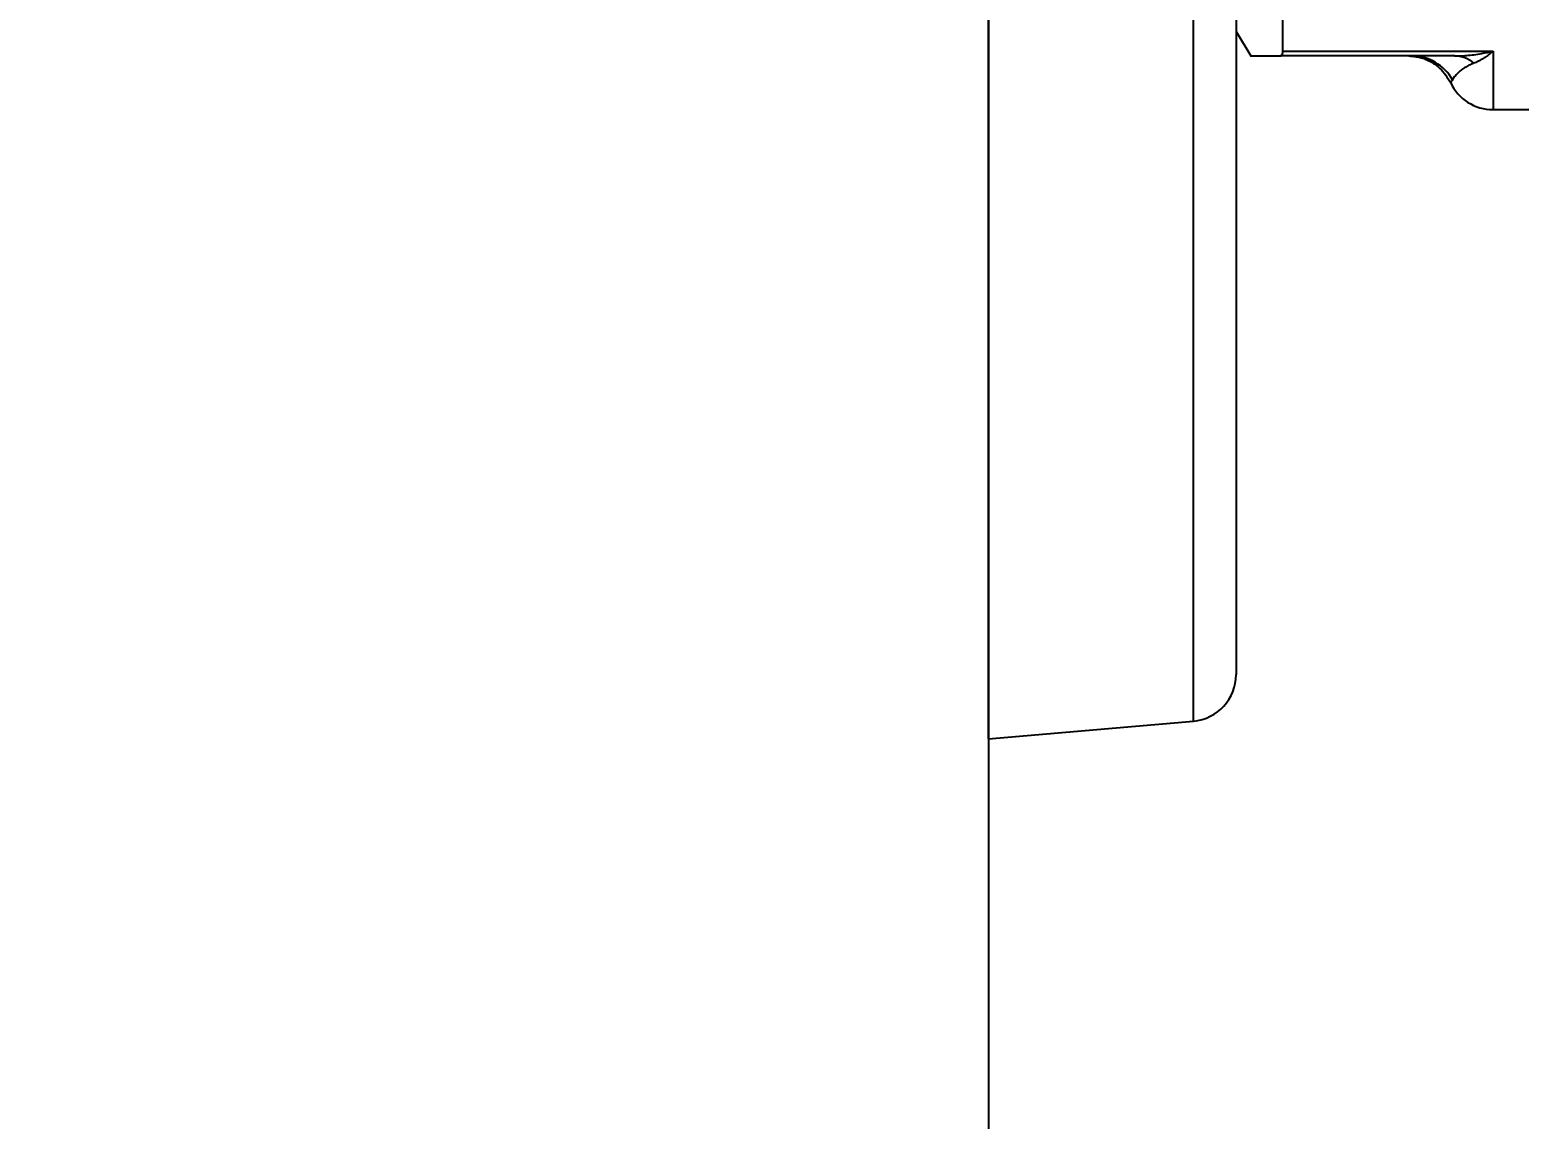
# Model space of a CAD drawing. Extents: x 2670 to 5532, y 31 to 2464.
# Drawn here: x 2876.11 to 2908, y 399.95 to 423.27 of the extents above; entities that cross this region are included whole.
import ezdxf

# ---------------------------------------------------------------- set-up
doc = ezdxf.new("R2010")
doc.units = 0
doc.header["$LTSCALE"] = 20
doc.header["$MEASUREMENT"] = 0
doc.layers.get('0').update_dxf_attribs({"linetype": 'CONTINUOUS'})
doc.layers.get('DEFPOINTS').update_dxf_attribs({"linetype": 'CONTINUOUS'})
doc.layers.add('4', color=4, linetype='CONTINUOUS')
doc.layers.add('6', color=6, linetype='CONTINUOUS')
doc.styles.get("Standard").update_dxf_attribs({"font": 'NanumGothic.ttf'})
doc.dimstyles.get("Standard").update_dxf_attribs({"dimtxt": 2.7, "dimasz": 2.5, "dimexe": 1.5, "dimexo": 1.5, "dimgap": 1.5, "dimtad": 1, "dimdec": 0, "dimlfac": 10, "dimzin": 0, "dimdsep": 46, "dimtxsty": 'Standard', "dimcen": 0, "dimclrt": 2, "dimadec": 0, "dimazin": 0, "dimtfac": 1, "dimtdec": 0, "dimtmove": 0, "dimatfit": 3, "dimfxl": 0, "dimtolj": 1, "dimtzin": 0, "dimarcsym": 0})

# ---------------------------------------------------------------- blocks, each defined once
blk = doc.blocks.new('*D35')
at = {"color": 3, "lineweight": -2}
for p, q in [((2884.322, 433.687), (2844.283, 433.687)), ((2850.283, 409.687), (2850.283, 383.807)), ((2850.283, 307.687), (2850.283, 333.747)), ((2893.982, 283.687), (2844.283, 283.687))]:
    blk.add_line(p, q, dxfattribs=at)
at = {"color": 3}
for points in [[(2846.283, 409.687), (2854.283, 409.687), (2850.283, 433.687)], [(2846.283, 307.687), (2854.283, 307.687), (2850.283, 283.687)]]:
    blk.add_solid(points, dxfattribs=at)
at = {"layer": 'DEFPOINTS', "color": 0}
for p in [(2850.283, 433.687), (2886.122, 433.687), (2895.782, 283.687)]:
    blk.add_point(p, dxfattribs=at)
at = {"color": 2, "insert": (2850.283, 358.777), "char_height": 24, "attachment_point": 5}
blk.add_mtext('\\A1;150', dxfattribs=at)
blk = doc.blocks.new('*D26')
at = {"color": 3, "lineweight": -2}
for p, q in [((2994.838, 753.935), (2779.894, 753.935)), ((2785.894, 729.935), (2785.894, 543.79)), ((2785.894, 307.687), (2785.894, 493.832)), ((2894.84, 283.687), (2779.894, 283.687))]:
    blk.add_line(p, q, dxfattribs=at)
at = {"color": 3}
for points in [[(2781.894, 729.935), (2789.894, 729.935), (2785.894, 753.935)], [(2781.894, 307.687), (2789.894, 307.687), (2785.894, 283.687)]]:
    blk.add_solid(points, dxfattribs=at)
at = {"layer": 'DEFPOINTS', "color": 0}
for p in [(2996.638, 753.935), (2785.894, 283.687), (2896.64, 283.687)]:
    blk.add_point(p, dxfattribs=at)
at = {"color": 2, "insert": (2785.894, 518.811), "char_height": 24, "attachment_point": 5}
blk.add_mtext('\\A1;470', dxfattribs=at)
blk = doc.blocks.new('*D30')
at = {"color": 3, "linetype": 'ByBlock', "lineweight": -2}
for p, q in [((3605.371, 707.347), (3605.371, 30.904)), ((2895.782, 282.187), (2895.782, 30.904)), ((2915.782, 35.904), (3585.371, 35.904))]:
    blk.add_line(p, q, dxfattribs=at)
at = {"color": 3}
for points in [[(2915.782, 39.238), (2915.782, 32.571), (2895.782, 35.904)], [(3585.371, 39.238), (3585.371, 32.571), (3605.371, 35.904)]]:
    blk.add_solid(points, dxfattribs=at)
at = {"layer": 'DEFPOINTS', "color": 0}
for p in [(3605.371, 708.847), (2895.782, 283.687), (3605.371, 35.904)]:
    blk.add_point(p, dxfattribs=at)
at = {"color": 2, "insert": (3244.56, 59.424), "char_height": 25, "attachment_point": 5}
blk.add_mtext('\\A1;710', dxfattribs=at)

msp = doc.modelspace()

# ---------------------------------------------------------------- linework, layer by layer
at = {"layer": '4'}
for p, q in [((2896.64, 408.087), (2896.64, 433.687)), ((2901.028, 408.471), (2901.028, 433.687)), ((2901.94, 433.687), (2901.94, 409.467)), ((2902.94, 422.815), (2902.94, 423.602)), ((2901.94, 423.237), (2902.254, 422.712)), ((2902.94, 422.815), (2907.44, 422.815)), ((2907.44, 422.815), (2907.44, 421.562)), ((2906.619, 422.712), (2902.884, 422.712)), ((2907.44, 421.562), (2945.565, 421.562)), ((2896.64, 408.087), (2901.028, 408.471))]:
    msp.add_line(p, q, dxfattribs=at)
for centre, radius, start, end in [((2905.701, 421.716), 0.996, 29.0815, 89.9592), ((2906.61, 422.071), 0.641, 49.0471, 89.1648), ((2907.44, 422.562), 1, 204.9932, 270), ((2900.94, 409.467), 1, 275, 0)]:
    msp.add_arc(centre, radius, start, end, dxfattribs=at)
for points, knots in [([(2902.884, 422.712), (2902.891, 422.713), (2902.905, 422.714), (2902.921, 422.727), (2902.932, 422.748), (2902.939, 422.776), (2902.94, 422.802), (2902.94, 422.815)], [0, 0, 0, 0, 0.204153, 0.404462, 0.602677, 0.800592, 1, 1, 1, 1]), ([(2906.619, 422.712), (2906.66, 422.712), (2906.746, 422.713), (2906.883, 422.722), (2907.035, 422.739), (2907.222, 422.767), (2907.36, 422.797), (2907.44, 422.815)], [0, 0, 0, 0, 0.151767, 0.318372, 0.499827, 0.70736, 1, 1, 1, 1]), ([(2907.44, 422.815), (2907.41, 422.789), (2907.353, 422.74), (2907.272, 422.682), (2907.199, 422.635), (2907.135, 422.6), (2907.079, 422.574), (2907.045, 422.561), (2907.03, 422.555)], [0, 0, 0, 0, 0.216722, 0.413443, 0.590118, 0.746746, 0.883356, 1, 1, 1, 1]), ([(2902.254, 422.712), (2902.254, 422.712), (2902.23, 422.712), (2902.317, 422.712), (2902.516, 422.712), (2902.761, 422.712), (2902.884, 422.712)], [0, 0, 0, 0, 0.002093, 0.333882, 0.665589, 1, 1, 1, 1]), ([(2905.638, 422.712), (2905.643, 422.712), (2905.656, 422.712), (2905.709, 422.709), (2905.797, 422.698), (2905.902, 422.675), (2906.011, 422.637), (2906.152, 422.568), (2906.355, 422.425), (2906.464, 422.248), (2906.532, 422.138)], [0, 0, 0, 0, 0.081419, 0.199667, 0.294203, 0.378929, 0.463308, 0.550079, 0.720165, 1, 1, 1, 1]), ([(2907.03, 422.555), (2907.011, 422.548), (2906.972, 422.534), (2906.922, 422.511), (2906.875, 422.487), (2906.832, 422.462), (2906.792, 422.435), (2906.755, 422.408), (2906.722, 422.38), (2906.668, 422.33), (2906.611, 422.263), (2906.585, 422.222), (2906.571, 422.2)], [0, 0, 0, 0, 0.0465262, 0.0968192, 0.1509767, 0.20907, 0.2711509, 0.3372568, 0.4074142, 0.4816423, 0.7274123, 1, 1, 1, 1]), ([(2906.571, 422.2), (2906.565, 422.19), (2906.553, 422.171), (2906.542, 422.153), (2906.535, 422.141), (2906.535, 422.14), (2906.534, 422.139)], [0, 0, 0, 0, 0.251125, 0.501289, 0.750807, 1, 1, 1, 1])]:
    msp.add_open_spline(points, degree=3, knots=knots, dxfattribs=at)
at = {"layer": '6'}
msp.add_lwpolyline([(3896.64, 2208.721), (2896.64, 2208.721), (2896.64, 283.687), (4824.14, 283.687), (4824.14, 1308.687)], dxfattribs=at)

# ---------------------------------------------------------------- dimensions: what is measured, and where the dimension line sits
dim = msp.add_linear_dim(base=(2785.894, 283.687), p1=(2996.638, 753.935), p2=(2896.64, 283.687), angle=90, dimstyle='Standard', override={"dimscale": 1.2, "dimtxt": 20, "dimasz": 20, "dimexe": 5, "dimgap": 10, "dimtih": 1, "dimtoh": 1, "dimlfac": 1, "dimzin": 12, "dimclrd": 3, "dimclre": 3, "dimazin": 2, "dimarcsym": 1})
dim.commit()
dim.dimension.update_dxf_attribs({"geometry": '*D26', "text_midpoint": (2785.894, 518.811)})
dim = msp.add_linear_dim(base=(3605.371, 35.904), p1=(2895.782, 283.687), p2=(3605.371, 708.847), dimstyle='Standard', override={"dimtxt": 25, "dimasz": 20, "dimexe": 5, "dimgap": 10, "dimlfac": 1, "dimzin": 12, "dimclrd": 3, "dimclre": 3, "dimazin": 2, "dimarcsym": 1})
dim.commit()
dim.dimension.update_dxf_attribs({"geometry": '*D30', "text_midpoint": (3244.56, 35.904), "dimtype": 160})
dim = msp.add_linear_dim(base=(2850.283, 433.687), p1=(2895.782, 283.687), p2=(2886.122, 433.687), angle=90, dimstyle='Standard', override={"dimscale": 1.2, "dimtxt": 20, "dimasz": 20, "dimexe": 5, "dimgap": 10, "dimtih": 1, "dimtoh": 1, "dimlfac": 1, "dimzin": 12, "dimclrd": 3, "dimclre": 3, "dimazin": 2, "dimarcsym": 1})
dim.commit()
dim.dimension.update_dxf_attribs({"geometry": '*D35', "text_midpoint": (2850.283, 358.777), "dimtype": 160})

doc.saveas('drawing.dxf')
